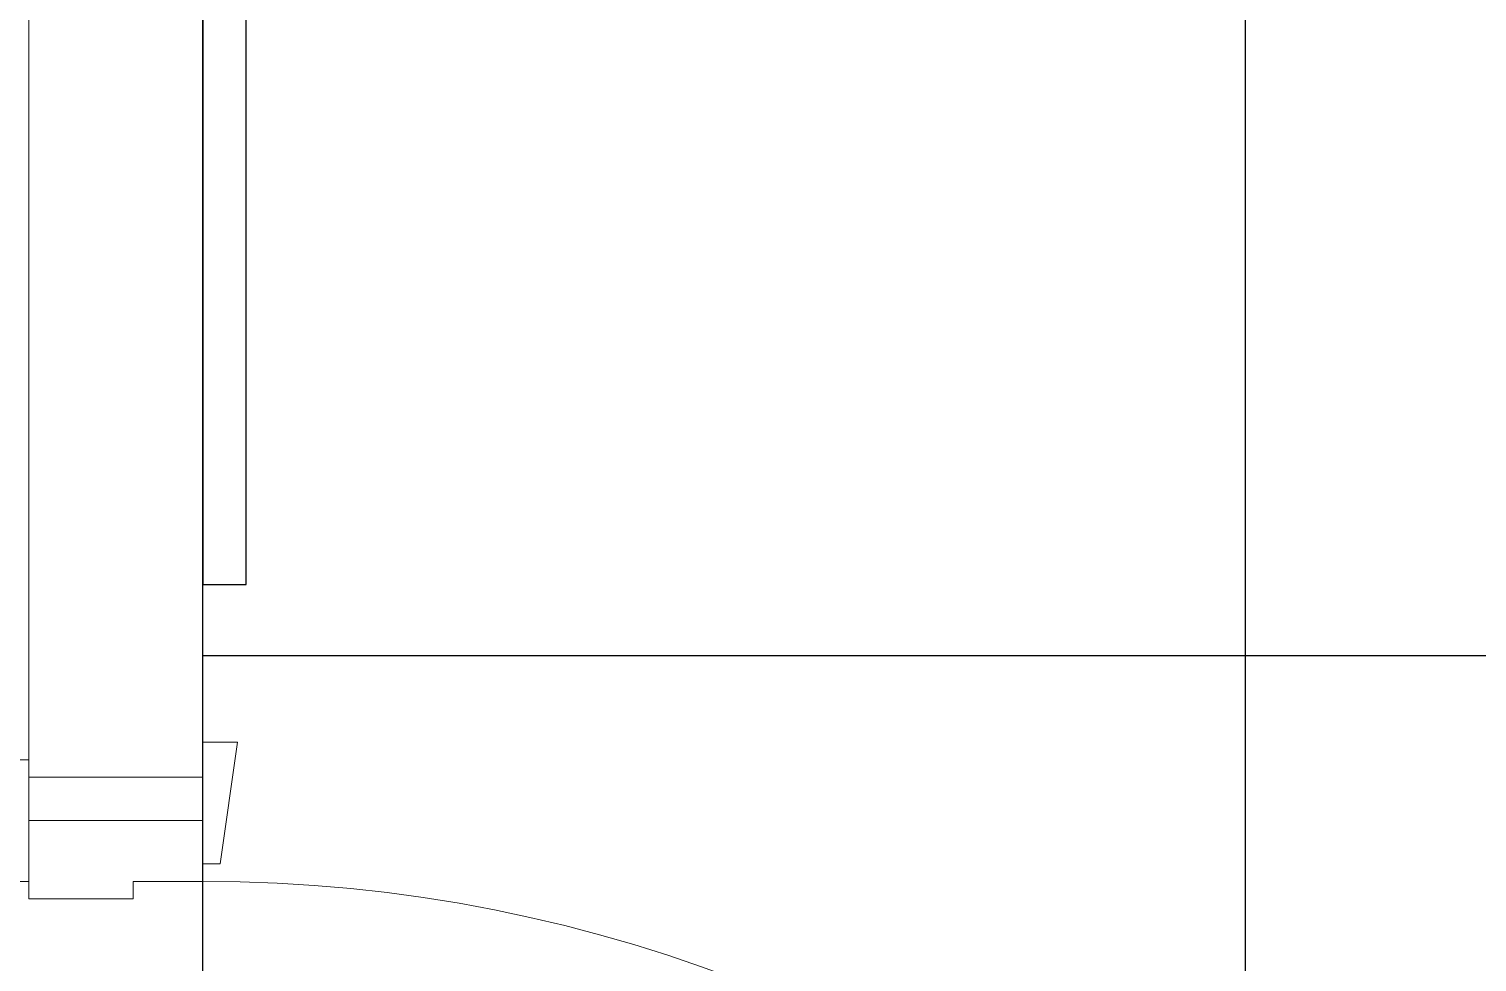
# Model space of a CAD drawing. Extents: x -560814 to 57327, y -29287 to 19916.
# Drawn here: x 34876 to 35709, y -4586 to -4050 of the extents above; entities that cross this region are included whole.
import ezdxf

# ---------------------------------------------------------------- set-up
doc = ezdxf.new("R2010")
doc.units = 0
doc.header["$LTSCALE"] = 0.25
doc.linetypes.add('DASHDOT', pattern=[25.4, 12.7, -6.35, 0, -6.35])
doc.layers.add('01-First Floor$0$FALSE CEILING', color=251, linetype='Continuous')
for name, color, linetype, lineweight in [('01-First Floor$0$LOADING', 253, 'Continuous', 5), ('01-First Floor$0$Walls', 251, 'Continuous', 5), ('01-First Floor$0$Wooden Joinery', 251, 'Continuous', 5), ('E-LITE-CLNG-CNDT', 6, 'DASHDOT', 35)]:
    doc.layers.add(name, color=color, linetype=linetype, lineweight=lineweight)

# ---------------------------------------------------------------- blocks, each defined once
blk = doc.blocks.new('01-First Floor$0$A$C5DAD61B4')
at = {"layer": '01-First Floor$0$Wooden Joinery'}
for points in [[(940, 959.06), (940, 969.06), (1010, 979.06), (1010, 959.06)], [(950, 859.06), (950, 849.06), (1020, 839.06), (1020, 859.06)]]:
    blk.add_lwpolyline(points, close=True, dxfattribs=at)
for points in [[(975, 859.06), (940, 859.06), (940, 899.07), (930, 899.07), (930, 959.06), (975, 959.06), (975, 859.06)], [(975, 859.06), (975, 959.06), (1000, 959.06), (1000, 859.06), (975, 859.06)]]:
    blk.add_lwpolyline(points, dxfattribs=at)
blk.add_arc((80, 859.06), 859.99, 272.66603, 0, dxfattribs=at)
blk = doc.blocks.new('01-First Floor')
at = {"layer": '01-First Floor$0$FALSE CEILING', "linetype": 'Continuous'}
for p, q in [((35576, -6810), (35576, -2810)), ((34976, -4410), (38476, -4410))]:
    blk.add_line(p, q, dxfattribs=at)
at = {"layer": '01-First Floor$0$FALSE CEILING'}
blk.add_lwpolyline([(34976, -2810), (38476, -2810), (38476, -6810), (34976, -6810)], close=True, dxfattribs=at)
at = {"layer": '01-First Floor$0$FALSE CEILING', "elevation": -0.1}
blk.add_lwpolyline([(35001, -3863.17), (34976, -3863.17), (34976, -4369.17), (35001, -4369.17), (35001, -3863.17)], dxfattribs=at)
at = {"layer": '01-First Floor$0$LOADING', "elevation": -0.1}
blk.add_lwpolyline([(35001, -3863.17), (34976, -3863.17), (34976, -4369.17), (35001, -4369.17), (35001, -3863.17)], dxfattribs=at)
at = {"layer": '01-First Floor$0$Walls'}
for p, q in [((34876, -2710), (34876, -4480)), ((34976, -2810), (34976, -4480)), ((34876, -4480), (34976, -4480))]:
    blk.add_line(p, q, dxfattribs=at)
at = {"layer": '01-First Floor$0$Wooden Joinery', "rotation": 90.00000000000001}
blk.add_blockref('01-First Floor$0$A$C5DAD61B4', (35835.06, -5480), dxfattribs=at)

msp = doc.modelspace()

# ---------------------------------------------------------------- block references
at = {"layer": 'E-LITE-CLNG-CNDT'}
msp.add_blockref('01-First Floor', (0, 0), dxfattribs=at)

doc.saveas('drawing.dxf')
